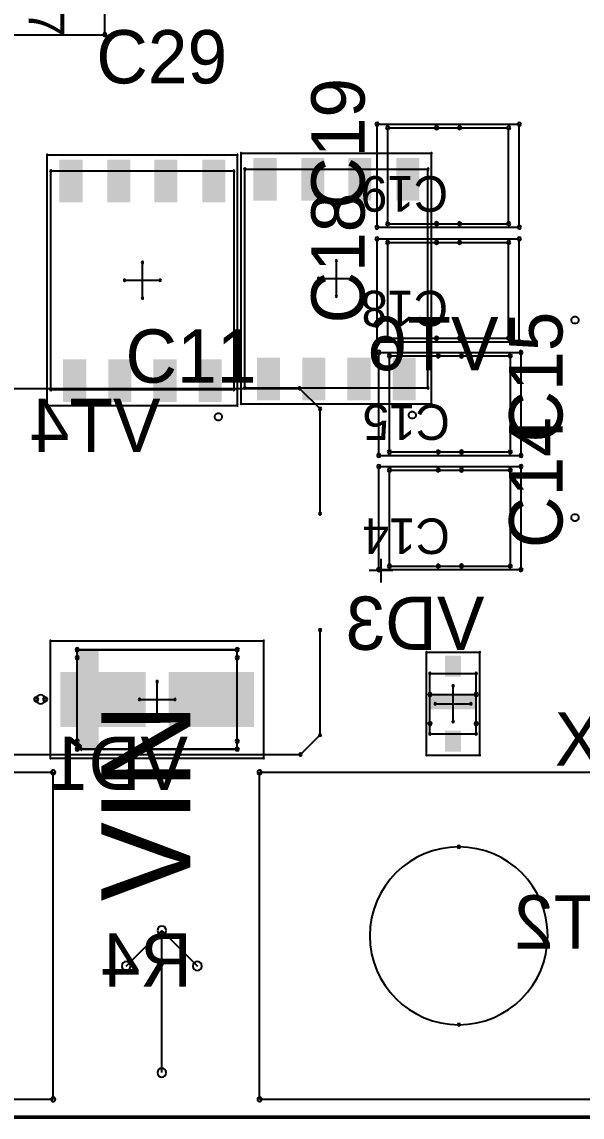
# Model space of a CAD drawing. Extents: x 23089 to 26449, y -1278 to -524.
# Drawn here: x 26108.5 to 26147.9, y -1197.1 to -1120.1 of the extents above; entities that cross this region are included whole.
import ezdxf

# ---------------------------------------------------------------- set-up
doc = ezdxf.new("R2010")
doc.units = 0
doc.header["$MEASUREMENT"] = 0
doc.layers.get('0').update_dxf_attribs({"linetype": 'CONTINUOUS', "lineweight": 50})
for name, color, linetype in [('BottomOverlay', 54, 'CONTINUOUS'), ('BottomPaste', 16, 'CONTINUOUS'), ('Mechanical13', 56, 'CONTINUOUS'), ('Mechanical15', 56, 'CONTINUOUS'), ('Mechanical3', 76, 'CONTINUOUS'), ('Mechanical5', 56, 'CONTINUOUS'), ('TopOverlay', 2, 'CONTINUOUS')]:
    doc.layers.add(name, color=color, linetype=linetype)
doc.styles.get("Standard").update_dxf_attribs({"font": 'ec5cdwin.shx'})

msp = doc.modelspace()

# ---------------------------------------------------------------- linework, layer by layer
msp.add_line((26176.819, -1197.116), (26051.819, -1197.116))
at = {"layer": 'BottomOverlay'}
for p, q in [((26147.111, -1141.013), (26147.149, -1140.921)), ((26147.111, -1141.063), (26147.111, -1141.013)), ((26147.111, -1141.112), (26147.111, -1141.063)), ((26147.149, -1141.204), (26147.111, -1141.112)), ((26147.149, -1140.921), (26147.219, -1140.851)), ((26147.219, -1141.274), (26147.149, -1141.204)), ((26147.219, -1140.851), (26147.311, -1140.813)), ((26147.311, -1141.313), (26147.219, -1141.274)), ((26147.311, -1140.813), (26147.361, -1140.813)), ((26147.361, -1141.313), (26147.311, -1141.313)), ((26147.361, -1140.813), (26147.411, -1140.813)), ((26147.361, -1141.313), (26147.361, -1141.313)), ((26147.411, -1141.313), (26147.361, -1141.313)), ((26147.411, -1140.813), (26147.503, -1140.851)), ((26147.503, -1141.274), (26147.411, -1141.313)), ((26147.503, -1140.851), (26147.573, -1140.921)), ((26147.573, -1141.204), (26147.503, -1141.274)), ((26147.573, -1140.921), (26147.611, -1141.013)), ((26147.611, -1141.112), (26147.573, -1141.204)), ((26147.611, -1141.013), (26147.611, -1141.063)), ((26147.611, -1141.063), (26147.611, -1141.112)), ((26135.715, -1147.605), (26135.785, -1147.535)), ((26135.785, -1147.535), (26135.877, -1147.497)), ((26135.877, -1147.497), (26135.927, -1147.497)), ((26135.927, -1147.497), (26135.976, -1147.497)), ((26135.976, -1147.497), (26136.068, -1147.535)), ((26136.068, -1147.535), (26136.139, -1147.605)), ((26122.049, -1147.821), (26122.087, -1147.73)), ((26122.049, -1147.871), (26122.049, -1147.821)), ((26122.049, -1147.921), (26122.049, -1147.871)), ((26122.087, -1148.013), (26122.049, -1147.921)), ((26122.087, -1147.73), (26122.157, -1147.659)), ((26122.157, -1148.083), (26122.087, -1148.013)), ((26122.157, -1147.659), (26122.249, -1147.621)), ((26122.249, -1148.121), (26122.157, -1148.083)), ((26122.249, -1147.621), (26122.299, -1147.621)), ((26122.299, -1148.121), (26122.249, -1148.121)), ((26122.299, -1147.621), (26122.349, -1147.621)), ((26122.349, -1148.121), (26122.299, -1148.121)), ((26122.349, -1147.621), (26122.44, -1147.659)), ((26122.44, -1148.083), (26122.349, -1148.121)), ((26122.44, -1147.659), (26122.511, -1147.73)), ((26122.511, -1148.013), (26122.44, -1148.083)), ((26122.511, -1147.73), (26122.549, -1147.821)), ((26122.549, -1147.921), (26122.511, -1148.013)), ((26122.549, -1147.821), (26122.549, -1147.871)), ((26122.549, -1147.871), (26122.549, -1147.871)), ((26122.549, -1147.871), (26122.549, -1147.921)), ((26135.677, -1147.697), (26135.715, -1147.605)), ((26135.677, -1147.747), (26135.677, -1147.697)), ((26135.677, -1147.796), (26135.677, -1147.747)), ((26135.715, -1147.888), (26135.677, -1147.796)), ((26135.785, -1147.959), (26135.715, -1147.888)), ((26135.877, -1147.997), (26135.785, -1147.959)), ((26135.927, -1147.997), (26135.877, -1147.997)), ((26135.976, -1147.997), (26135.927, -1147.997)), ((26136.068, -1147.959), (26135.976, -1147.997)), ((26136.139, -1147.888), (26136.068, -1147.959)), ((26136.139, -1147.605), (26136.177, -1147.697)), ((26136.177, -1147.796), (26136.139, -1147.888)), ((26136.177, -1147.697), (26136.177, -1147.747)), ((26136.177, -1147.747), (26136.177, -1147.747)), ((26136.177, -1147.747), (26136.177, -1147.796)), ((26147.111, -1154.909), (26147.149, -1154.818)), ((26147.111, -1154.959), (26147.111, -1154.909)), ((26147.111, -1155.009), (26147.111, -1154.959)), ((26147.149, -1155.101), (26147.111, -1155.009)), ((26147.149, -1154.818), (26147.219, -1154.747)), ((26147.219, -1155.171), (26147.149, -1155.101)), ((26147.219, -1154.747), (26147.311, -1154.709)), ((26147.311, -1155.209), (26147.219, -1155.171)), ((26147.311, -1154.709), (26147.361, -1154.709)), ((26147.361, -1155.209), (26147.311, -1155.209)), ((26147.361, -1154.709), (26147.411, -1154.709)), ((26147.361, -1155.209), (26147.361, -1155.209)), ((26147.411, -1155.209), (26147.361, -1155.209)), ((26147.411, -1154.709), (26147.503, -1154.747)), ((26147.503, -1155.171), (26147.411, -1155.209)), ((26147.503, -1154.747), (26147.573, -1154.818)), ((26147.573, -1155.101), (26147.503, -1155.171)), ((26147.573, -1154.818), (26147.611, -1154.909)), ((26147.611, -1155.009), (26147.573, -1155.101)), ((26147.611, -1154.909), (26147.611, -1154.959)), ((26147.611, -1154.959), (26147.611, -1155.009)), ((26112.379, -1164.803), (26112.379, -1164.241)), ((26112.379, -1164.241), (26123.629, -1164.241)), ((26123.629, -1164.803), (26123.629, -1164.241)), ((26137.167, -1169.445), (26137.167, -1167.395)), ((26137.167, -1167.395), (26140.417, -1167.395)), ((26140.417, -1169.445), (26140.417, -1167.395)), ((26112.379, -1171.241), (26112.379, -1170.678)), ((26123.629, -1171.241), (26123.629, -1170.678)), ((26112.379, -1171.241), (26123.629, -1171.241))]:
    msp.add_line(p, q, dxfattribs=at)
for centre, radius, start, end in [((26112.379, -1164.241), 0.125, 0, 180), ((26112.379, -1164.241), 0.125, 0, 180), ((26112.379, -1164.241), 0.125, 180, 0), ((26112.379, -1164.241), 0.125, 180, 0), ((26123.629, -1164.241), 0.125, 0, 180), ((26123.629, -1164.241), 0.125, 0, 180), ((26123.629, -1164.241), 0.125, 180, 0), ((26123.629, -1164.241), 0.125, 180, 0), ((26112.379, -1164.803), 0.125, 0, 180), ((26112.379, -1164.803), 0.125, 180, 0), ((26123.629, -1164.803), 0.125, 0, 180), ((26123.629, -1164.803), 0.125, 180, 0), ((26109.504, -1167.741), 0.156, 0, 180), ((26109.817, -1167.741), 0.313, 0, 180), ((26110.129, -1167.741), 0.156, 0, 180), ((26137.167, -1167.395), 0.125, 90, 270), ((26137.167, -1167.395), 0.125, 90, 270), ((26137.167, -1167.395), 0.125, 270, 90), ((26137.167, -1167.395), 0.125, 270, 90), ((26140.417, -1167.395), 0.125, 90, 270), ((26140.417, -1167.395), 0.125, 90, 270), ((26140.417, -1167.395), 0.125, 270, 90), ((26140.417, -1167.395), 0.125, 270, 90), ((26109.504, -1167.741), 0.156, 180, 0), ((26109.817, -1167.741), 0.313, 180, 0), ((26110.129, -1167.741), 0.156, 180, 0), ((26137.167, -1169.445), 0.125, 90, 270), ((26137.167, -1169.445), 0.125, 270, 90), ((26140.417, -1169.445), 0.125, 90, 270), ((26140.417, -1169.445), 0.125, 270, 90), ((26112.379, -1170.678), 0.125, 0, 180), ((26112.379, -1170.678), 0.125, 180, 0), ((26123.629, -1170.678), 0.125, 0, 180), ((26123.629, -1170.678), 0.125, 180, 0), ((26112.379, -1171.241), 0.125, 0, 180), ((26112.379, -1171.241), 0.125, 0, 180), ((26112.379, -1171.241), 0.125, 180, 0), ((26112.379, -1171.241), 0.125, 180, 0), ((26123.629, -1171.241), 0.125, 0, 180), ((26123.629, -1171.241), 0.125, 0, 180), ((26123.629, -1171.241), 0.125, 180, 0), ((26123.629, -1171.241), 0.125, 180, 0)]:
    msp.add_arc(centre, radius, start, end, dxfattribs=at)
msp.add_solid([(26140.416, -1168.444), (26140.416, -1167.394), (26137.166, -1168.444), (26137.166, -1167.394)], dxfattribs=at)
at = {"layer": 'BottomPaste'}
for points in [[(26112.761, -1129.781), (26111.136, -1129.781), (26112.761, -1132.781), (26111.136, -1132.781)], [(26116.126, -1129.781), (26114.501, -1129.781), (26116.126, -1132.781), (26114.501, -1132.781)], [(26119.428, -1129.781), (26117.803, -1129.781), (26119.428, -1132.781), (26117.803, -1132.781)], [(26122.794, -1129.781), (26121.169, -1129.781), (26122.794, -1132.781), (26121.169, -1132.781)], [(26126.389, -1129.657), (26124.764, -1129.657), (26126.389, -1132.657), (26124.764, -1132.657)], [(26129.754, -1129.657), (26128.129, -1129.657), (26129.754, -1132.657), (26128.129, -1132.657)], [(26133.056, -1129.657), (26131.431, -1129.657), (26133.056, -1132.657), (26131.431, -1132.657)], [(26136.422, -1129.657), (26134.797, -1129.657), (26136.422, -1132.657), (26134.797, -1132.657)], [(26126.643, -1143.704), (26125.018, -1143.704), (26126.643, -1146.704), (26125.018, -1146.704)], [(26129.818, -1143.704), (26128.193, -1143.704), (26129.818, -1146.704), (26128.193, -1146.704)], [(26132.993, -1143.704), (26131.368, -1143.704), (26132.993, -1146.704), (26131.368, -1146.704)], [(26136.168, -1143.704), (26134.543, -1143.704), (26136.168, -1146.704), (26134.543, -1146.704)], [(26113.015, -1143.829), (26111.39, -1143.829), (26113.015, -1146.829), (26111.39, -1146.829)], [(26116.19, -1143.829), (26114.565, -1143.829), (26116.19, -1146.829), (26114.565, -1146.829)], [(26119.365, -1143.829), (26117.74, -1143.829), (26119.365, -1146.829), (26117.74, -1146.829)], [(26122.54, -1143.829), (26120.915, -1143.829), (26122.54, -1146.829), (26120.915, -1146.829)], [(26139.354, -1166.145), (26139.354, -1164.67), (26138.229, -1166.145), (26138.229, -1164.67)], [(26111.192, -1165.803), (26111.192, -1169.678), (26117.192, -1165.803), (26117.192, -1169.678)], [(26118.817, -1165.803), (26118.817, -1169.678), (26124.817, -1165.803), (26124.817, -1169.678)], [(26139.354, -1171.42), (26139.354, -1169.945), (26138.229, -1171.42), (26138.229, -1169.945)]]:
    msp.add_solid(points, dxfattribs=at)
at = {"layer": 'Mechanical13'}
for p, q in [((26110.527, -1145.954), (26110.527, -1130.579)), ((26110.527, -1130.579), (26123.402, -1130.579)), ((26123.402, -1145.954), (26123.402, -1130.579)), ((26124.155, -1145.829), (26124.155, -1130.454)), ((26124.155, -1130.454), (26137.03, -1130.454)), ((26137.03, -1145.829), (26137.03, -1130.454)), ((26110.527, -1145.954), (26123.402, -1145.954)), ((26124.155, -1145.829), (26137.03, -1145.829)), ((26112.379, -1164.253), (26123.629, -1164.253)), ((26112.379, -1171.228), (26112.379, -1164.253)), ((26123.629, -1171.228), (26123.629, -1164.253)), ((26137.167, -1170.17), (26137.167, -1165.92)), ((26137.167, -1165.92), (26140.417, -1165.92)), ((26140.417, -1170.17), (26140.417, -1165.92)), ((26137.167, -1170.17), (26140.417, -1170.17)), ((26112.379, -1171.228), (26123.629, -1171.228))]:
    msp.add_line(p, q, dxfattribs=at)
for centre, start, end in [((26110.527, -1130.579), 0, 180), ((26110.527, -1130.579), 0, 180), ((26110.527, -1130.579), 180, 0), ((26110.527, -1130.579), 180, 0), ((26123.402, -1130.579), 0, 180), ((26123.402, -1130.579), 0, 180), ((26123.402, -1130.579), 180, 0), ((26123.402, -1130.579), 180, 0), ((26124.155, -1130.454), 0, 180), ((26124.155, -1130.454), 0, 180), ((26124.155, -1130.454), 180, 0), ((26124.155, -1130.454), 180, 0), ((26137.03, -1130.454), 0, 180), ((26137.03, -1130.454), 0, 180), ((26137.03, -1130.454), 180, 0), ((26137.03, -1130.454), 180, 0), ((26110.527, -1145.954), 0, 180), ((26110.527, -1145.954), 0, 180), ((26110.527, -1145.954), 180, 0), ((26110.527, -1145.954), 180, 0), ((26123.402, -1145.954), 0, 180), ((26123.402, -1145.954), 0, 180), ((26123.402, -1145.954), 180, 0), ((26123.402, -1145.954), 180, 0), ((26124.155, -1145.829), 0, 180), ((26124.155, -1145.829), 0, 180), ((26124.155, -1145.829), 180, 0), ((26124.155, -1145.829), 180, 0), ((26137.03, -1145.829), 0, 180), ((26137.03, -1145.829), 0, 180), ((26137.03, -1145.829), 180, 0), ((26137.03, -1145.829), 180, 0), ((26112.379, -1164.253), 0, 180), ((26112.379, -1164.253), 0, 180), ((26112.379, -1164.253), 180, 0), ((26112.379, -1164.253), 180, 0), ((26123.629, -1164.253), 0, 180), ((26123.629, -1164.253), 0, 180), ((26123.629, -1164.253), 180, 0), ((26123.629, -1164.253), 180, 0), ((26137.167, -1165.92), 90, 270), ((26137.167, -1165.92), 90, 270), ((26137.167, -1165.92), 270, 90), ((26137.167, -1165.92), 270, 90), ((26140.417, -1165.92), 90, 270), ((26140.417, -1165.92), 90, 270), ((26140.417, -1165.92), 270, 90), ((26140.417, -1165.92), 270, 90), ((26137.167, -1170.17), 90, 270), ((26137.167, -1170.17), 90, 270), ((26137.167, -1170.17), 270, 90), ((26137.167, -1170.17), 270, 90), ((26140.417, -1170.17), 90, 270), ((26140.417, -1170.17), 90, 270), ((26140.417, -1170.17), 270, 90), ((26140.417, -1170.17), 270, 90), ((26112.379, -1171.228), 0, 180), ((26112.379, -1171.228), 0, 180), ((26112.379, -1171.228), 180, 0), ((26112.379, -1171.228), 180, 0), ((26123.629, -1171.228), 0, 180), ((26123.629, -1171.228), 0, 180), ((26123.629, -1171.228), 180, 0), ((26123.629, -1171.228), 180, 0)]:
    msp.add_arc(centre, 0.0625, start, end, dxfattribs=at)
msp.add_solid([(26112.379, -1171.228), (26113.892, -1171.228), (26112.379, -1164.253), (26113.892, -1164.253)], dxfattribs=at)
at = {"layer": 'Mechanical15'}
for p, q in [((26110.277, -1147.079), (26110.277, -1129.454)), ((26110.277, -1129.454), (26123.652, -1129.454)), ((26123.652, -1147.079), (26123.652, -1129.454)), ((26123.905, -1146.954), (26123.905, -1129.329)), ((26123.905, -1129.329), (26137.28, -1129.329)), ((26137.28, -1146.954), (26137.28, -1129.329)), ((26116.965, -1139.516), (26116.965, -1137.016)), ((26130.593, -1139.392), (26130.593, -1136.892)), ((26115.715, -1138.266), (26118.215, -1138.266)), ((26129.343, -1138.142), (26131.843, -1138.142)), ((26110.277, -1147.079), (26123.652, -1147.079)), ((26123.905, -1146.954), (26137.28, -1146.954)), ((26110.504, -1163.616), (26125.504, -1163.616)), ((26110.504, -1171.866), (26110.504, -1163.616)), ((26125.504, -1171.866), (26125.504, -1163.616)), ((26136.917, -1171.67), (26136.917, -1164.42)), ((26136.917, -1164.42), (26140.667, -1164.42)), ((26140.667, -1171.67), (26140.667, -1164.42)), ((26118.004, -1168.991), (26118.004, -1166.491)), ((26138.792, -1169.295), (26138.792, -1166.795)), ((26116.754, -1167.741), (26119.254, -1167.741)), ((26137.542, -1168.045), (26140.042, -1168.045)), ((26110.504, -1171.866), (26125.504, -1171.866)), ((26136.917, -1171.67), (26140.667, -1171.67))]:
    msp.add_line(p, q, dxfattribs=at)
for centre, radius, start, end in [((26110.277, -1129.454), 0.0312, 0, 180), ((26110.277, -1129.454), 0.0312, 0, 180), ((26110.277, -1129.454), 0.0312, 180, 0), ((26110.277, -1129.454), 0.0312, 180, 0), ((26123.652, -1129.454), 0.0312, 0, 180), ((26123.652, -1129.454), 0.0312, 0, 180), ((26123.652, -1129.454), 0.0312, 180, 0), ((26123.652, -1129.454), 0.0312, 180, 0), ((26123.905, -1129.329), 0.0312, 0, 180), ((26123.905, -1129.329), 0.0312, 0, 180), ((26123.905, -1129.329), 0.0312, 180, 0), ((26123.905, -1129.329), 0.0312, 180, 0), ((26137.28, -1129.329), 0.0312, 0, 180), ((26137.28, -1129.329), 0.0312, 0, 180), ((26137.28, -1129.329), 0.0312, 180, 0), ((26137.28, -1129.329), 0.0312, 180, 0), ((26116.965, -1137.016), 0.0625, 0, 180), ((26116.965, -1137.016), 0.0625, 180, 0), ((26130.593, -1136.892), 0.0625, 0, 180), ((26130.593, -1136.892), 0.0625, 180, 0), ((26115.715, -1138.266), 0.0625, 0, 180), ((26115.715, -1138.266), 0.0625, 180, 0), ((26118.215, -1138.266), 0.0625, 0, 180), ((26118.215, -1138.266), 0.0625, 180, 0), ((26129.343, -1138.142), 0.0625, 0, 180), ((26129.343, -1138.142), 0.0625, 180, 0), ((26131.843, -1138.142), 0.0625, 0, 180), ((26131.843, -1138.142), 0.0625, 180, 0), ((26116.965, -1139.516), 0.0625, 0, 180), ((26116.965, -1139.516), 0.0625, 180, 0), ((26130.593, -1139.392), 0.0625, 0, 180), ((26130.593, -1139.392), 0.0625, 180, 0), ((26110.277, -1147.079), 0.0312, 0, 180), ((26110.277, -1147.079), 0.0312, 0, 180), ((26110.277, -1147.079), 0.0312, 180, 0), ((26110.277, -1147.079), 0.0312, 180, 0), ((26123.652, -1147.079), 0.0312, 0, 180), ((26123.652, -1147.079), 0.0312, 0, 180), ((26123.652, -1147.079), 0.0312, 180, 0), ((26123.652, -1147.079), 0.0312, 180, 0), ((26123.905, -1146.954), 0.0312, 0, 180), ((26123.905, -1146.954), 0.0312, 0, 180), ((26123.905, -1146.954), 0.0312, 180, 0), ((26123.905, -1146.954), 0.0312, 180, 0), ((26137.28, -1146.954), 0.0312, 0, 180), ((26137.28, -1146.954), 0.0312, 0, 180), ((26137.28, -1146.954), 0.0312, 180, 0), ((26137.28, -1146.954), 0.0312, 180, 0), ((26110.504, -1163.616), 0.0312, 0, 180), ((26110.504, -1163.616), 0.0312, 0, 180), ((26110.504, -1163.616), 0.0312, 180, 0), ((26110.504, -1163.616), 0.0312, 180, 0), ((26125.504, -1163.616), 0.0312, 0, 180), ((26125.504, -1163.616), 0.0312, 0, 180), ((26125.504, -1163.616), 0.0312, 180, 0), ((26125.504, -1163.616), 0.0312, 180, 0), ((26136.917, -1164.42), 0.0312, 90, 270), ((26136.917, -1164.42), 0.0312, 90, 270), ((26136.917, -1164.42), 0.0312, 270, 90), ((26136.917, -1164.42), 0.0312, 270, 90), ((26140.667, -1164.42), 0.0312, 90, 270), ((26140.667, -1164.42), 0.0312, 90, 270), ((26140.667, -1164.42), 0.0312, 270, 90), ((26140.667, -1164.42), 0.0312, 270, 90), ((26118.004, -1166.491), 0.0625, 0, 180), ((26118.004, -1166.491), 0.0625, 180, 0), ((26138.792, -1166.795), 0.0625, 90, 270), ((26138.792, -1166.795), 0.0625, 270, 90), ((26116.754, -1167.741), 0.0625, 0, 180), ((26116.754, -1167.741), 0.0625, 180, 0), ((26119.254, -1167.741), 0.0625, 0, 180), ((26119.254, -1167.741), 0.0625, 180, 0), ((26137.542, -1168.045), 0.0625, 90, 270), ((26137.542, -1168.045), 0.0625, 270, 90), ((26140.042, -1168.045), 0.0625, 90, 270), ((26140.042, -1168.045), 0.0625, 270, 90), ((26118.004, -1168.991), 0.0625, 0, 180), ((26118.004, -1168.991), 0.0625, 180, 0), ((26138.792, -1169.295), 0.0625, 90, 270), ((26138.792, -1169.295), 0.0625, 270, 90), ((26110.504, -1171.866), 0.0312, 0, 180), ((26110.504, -1171.866), 0.0312, 0, 180), ((26110.504, -1171.866), 0.0312, 180, 0), ((26110.504, -1171.866), 0.0312, 180, 0), ((26125.504, -1171.866), 0.0312, 0, 180), ((26125.504, -1171.866), 0.0312, 0, 180), ((26125.504, -1171.866), 0.0312, 180, 0), ((26125.504, -1171.866), 0.0312, 180, 0), ((26136.917, -1171.67), 0.0312, 90, 270), ((26136.917, -1171.67), 0.0312, 90, 270), ((26136.917, -1171.67), 0.0312, 270, 90), ((26136.917, -1171.67), 0.0312, 270, 90), ((26140.667, -1171.67), 0.0312, 90, 270), ((26140.667, -1171.67), 0.0312, 90, 270), ((26140.667, -1171.67), 0.0312, 270, 90), ((26140.667, -1171.67), 0.0312, 270, 90)]:
    msp.add_arc(centre, radius, start, end, dxfattribs=at)
at = {"layer": 'Mechanical3'}
for p, q in [((26134.198, -1134.288), (26134.198, -1127.538)), ((26134.198, -1127.538), (26142.698, -1127.538)), ((26142.698, -1134.288), (26142.698, -1127.538)), ((26134.198, -1134.288), (26142.698, -1134.288)), ((26134.198, -1142.348), (26134.198, -1135.598)), ((26134.198, -1135.598), (26142.698, -1135.598)), ((26142.698, -1142.348), (26142.698, -1135.598)), ((26134.198, -1142.348), (26142.698, -1142.348)), ((26134.321, -1150.339), (26134.321, -1143.589)), ((26134.321, -1143.589), (26142.821, -1143.589)), ((26142.821, -1150.339), (26142.821, -1143.589)), ((26134.321, -1150.339), (26142.821, -1150.339)), ((26134.321, -1158.363), (26134.321, -1151.613)), ((26134.321, -1151.613), (26142.821, -1151.613)), ((26142.821, -1158.363), (26142.821, -1151.613)), ((26134.321, -1158.363), (26142.821, -1158.363))]:
    msp.add_line(p, q, dxfattribs=at)
for centre, start, end in [((26134.198, -1127.538), 0, 180), ((26134.198, -1127.538), 0, 180), ((26134.198, -1127.538), 180, 0), ((26134.198, -1127.538), 180, 0), ((26142.698, -1127.538), 0, 180), ((26142.698, -1127.538), 0, 180), ((26142.698, -1127.538), 180, 0), ((26142.698, -1127.538), 180, 0), ((26134.198, -1134.288), 0, 180), ((26134.198, -1134.288), 0, 180), ((26134.198, -1134.288), 180, 0), ((26134.198, -1134.288), 180, 0), ((26142.698, -1134.288), 0, 180), ((26142.698, -1134.288), 0, 180), ((26142.698, -1134.288), 180, 0), ((26142.698, -1134.288), 180, 0), ((26134.198, -1135.598), 0, 180), ((26134.198, -1135.598), 0, 180), ((26134.198, -1135.598), 180, 0), ((26134.198, -1135.598), 180, 0), ((26142.698, -1135.598), 0, 180), ((26142.698, -1135.598), 0, 180), ((26142.698, -1135.598), 180, 0), ((26142.698, -1135.598), 180, 0), ((26134.198, -1142.348), 0, 180), ((26134.198, -1142.348), 0, 180), ((26134.198, -1142.348), 180, 0), ((26134.198, -1142.348), 180, 0), ((26142.698, -1142.348), 0, 180), ((26142.698, -1142.348), 0, 180), ((26142.698, -1142.348), 180, 0), ((26142.698, -1142.348), 180, 0), ((26134.321, -1143.589), 0, 180), ((26134.321, -1143.589), 0, 180), ((26134.321, -1143.589), 180, 0), ((26134.321, -1143.589), 180, 0), ((26142.821, -1143.589), 0, 180), ((26142.821, -1143.589), 0, 180), ((26142.821, -1143.589), 180, 0), ((26142.821, -1143.589), 180, 0), ((26134.321, -1150.339), 0, 180), ((26134.321, -1150.339), 0, 180), ((26134.321, -1150.339), 180, 0), ((26134.321, -1150.339), 180, 0), ((26142.821, -1150.339), 0, 180), ((26142.821, -1150.339), 0, 180), ((26142.821, -1150.339), 180, 0), ((26142.821, -1150.339), 180, 0), ((26134.321, -1151.613), 0, 180), ((26134.321, -1151.613), 0, 180), ((26134.321, -1151.613), 180, 0), ((26134.321, -1151.613), 180, 0), ((26142.821, -1151.613), 0, 180), ((26142.821, -1151.613), 0, 180), ((26142.821, -1151.613), 180, 0), ((26142.821, -1151.613), 180, 0), ((26134.321, -1158.363), 0, 180), ((26134.321, -1158.363), 0, 180), ((26134.321, -1158.363), 180, 0), ((26134.321, -1158.363), 180, 0), ((26142.821, -1158.363), 0, 180), ((26142.821, -1158.363), 0, 180), ((26142.821, -1158.363), 180, 0), ((26142.821, -1158.363), 180, 0)]:
    msp.add_arc(centre, 0.125, start, end, dxfattribs=at)
at = {"layer": 'Mechanical5'}
for p, q in [((26114.321, -1120.998), (26114.321, -1108.233)), ((26104.571, -1120.998), (26114.321, -1120.998)), ((26133.448, -1134.538), (26133.448, -1127.288)), ((26133.448, -1127.288), (26143.448, -1127.288)), ((26143.448, -1134.538), (26143.448, -1127.288)), ((26133.448, -1134.538), (26143.448, -1134.538)), ((26133.448, -1142.598), (26133.448, -1135.348)), ((26133.448, -1135.348), (26143.448, -1135.348)), ((26143.448, -1142.598), (26143.448, -1135.348)), ((26133.448, -1142.598), (26143.448, -1142.598)), ((26133.571, -1150.589), (26133.571, -1143.339)), ((26133.571, -1143.339), (26143.571, -1143.339)), ((26143.571, -1150.589), (26143.571, -1143.339)), ((26133.571, -1150.589), (26143.571, -1150.589)), ((26133.571, -1158.613), (26133.571, -1151.363)), ((26133.571, -1151.363), (26143.571, -1151.363)), ((26143.571, -1158.613), (26143.571, -1151.363)), ((26133.571, -1158.613), (26143.571, -1158.613))]:
    msp.add_line(p, q, dxfattribs=at)
for centre, start, end in [((26114.321, -1120.998), 90, 270), ((26114.321, -1120.998), 90, 270), ((26114.321, -1120.998), 270, 90), ((26114.321, -1120.998), 270, 90), ((26133.448, -1127.288), 0, 180), ((26133.448, -1127.288), 0, 180), ((26133.448, -1127.288), 180, 0), ((26133.448, -1127.288), 180, 0), ((26143.448, -1127.288), 0, 180), ((26143.448, -1127.288), 0, 180), ((26143.448, -1127.288), 180, 0), ((26143.448, -1127.288), 180, 0), ((26133.448, -1134.538), 0, 180), ((26133.448, -1134.538), 0, 180), ((26143.448, -1134.538), 0, 180), ((26143.448, -1134.538), 0, 180), ((26133.448, -1134.538), 180, 0), ((26133.448, -1134.538), 180, 0), ((26133.448, -1135.348), 0, 180), ((26133.448, -1135.348), 0, 180), ((26143.448, -1134.538), 180, 0), ((26143.448, -1134.538), 180, 0), ((26143.448, -1135.348), 0, 180), ((26143.448, -1135.348), 0, 180), ((26133.448, -1135.348), 180, 0), ((26133.448, -1135.348), 180, 0), ((26143.448, -1135.348), 180, 0), ((26143.448, -1135.348), 180, 0), ((26133.448, -1142.598), 0, 180), ((26133.448, -1142.598), 0, 180), ((26133.448, -1142.598), 180, 0), ((26133.448, -1142.598), 180, 0), ((26143.448, -1142.598), 0, 180), ((26143.448, -1142.598), 0, 180), ((26143.448, -1142.598), 180, 0), ((26143.448, -1142.598), 180, 0), ((26133.571, -1143.339), 0, 180), ((26133.571, -1143.339), 0, 180), ((26133.571, -1143.339), 180, 0), ((26133.571, -1143.339), 180, 0), ((26143.571, -1143.339), 0, 180), ((26143.571, -1143.339), 0, 180), ((26143.571, -1143.339), 180, 0), ((26143.571, -1143.339), 180, 0), ((26133.571, -1150.589), 0, 180), ((26133.571, -1150.589), 0, 180), ((26133.571, -1150.589), 180, 0), ((26133.571, -1150.589), 180, 0), ((26143.571, -1150.589), 0, 180), ((26143.571, -1150.589), 0, 180), ((26143.571, -1150.589), 180, 0), ((26143.571, -1150.589), 180, 0), ((26133.571, -1151.363), 0, 180), ((26133.571, -1151.363), 0, 180), ((26133.571, -1151.363), 180, 0), ((26133.571, -1151.363), 180, 0), ((26143.571, -1151.363), 0, 180), ((26143.571, -1151.363), 0, 180), ((26143.571, -1151.363), 180, 0), ((26143.571, -1151.363), 180, 0), ((26133.571, -1158.613), 0, 180), ((26133.571, -1158.613), 0, 180), ((26133.571, -1158.613), 180, 0), ((26133.571, -1158.613), 180, 0), ((26143.571, -1158.613), 0, 180), ((26143.571, -1158.613), 0, 180), ((26143.571, -1158.613), 180, 0), ((26143.571, -1158.613), 180, 0)]:
    msp.add_arc(centre, 0.125, start, end, dxfattribs=at)
at = {"layer": 'TopOverlay'}
for p, q in [((26137.635, -1127.538), (26139.26, -1127.538)), ((26137.635, -1134.288), (26139.26, -1134.288)), ((26137.635, -1135.598), (26139.26, -1135.598)), ((26137.635, -1142.348), (26139.26, -1142.348)), ((26137.759, -1143.589), (26139.384, -1143.589)), ((26103.696, -1145.869), (26128.009, -1145.869)), ((26128.009, -1145.869), (26129.446, -1147.307)), ((26129.446, -1154.682), (26129.446, -1147.307)), ((26137.759, -1150.339), (26139.384, -1150.339)), ((26137.759, -1151.613), (26139.384, -1151.613)), ((26133.738, -1159.514), (26133.738, -1157.848)), ((26137.759, -1158.363), (26139.384, -1158.363)), ((26134.571, -1158.681), (26132.905, -1158.681)), ((26129.446, -1170.244), (26129.446, -1162.869)), ((26128.071, -1171.619), (26129.446, -1170.244)), ((26103.696, -1171.619), (26128.071, -1171.619)), ((26082.946, -1172.866), (26110.696, -1172.866)), ((26110.696, -1195.866), (26110.696, -1172.866)), ((26125.196, -1172.866), (26152.946, -1172.866)), ((26125.196, -1195.866), (26125.196, -1172.866)), ((26115.827, -1186.491), (26118.327, -1183.991)), ((26118.327, -1183.991), (26120.827, -1186.491)), ((26118.327, -1193.991), (26118.327, -1183.991)), ((26082.946, -1195.866), (26110.696, -1195.866)), ((26125.196, -1195.866), (26152.946, -1195.866))]:
    msp.add_line(p, q, dxfattribs=at)
for centre, radius, start, end in [((26137.635, -1127.538), 0.125, 0, 180), ((26137.635, -1127.538), 0.125, 180, 0), ((26139.26, -1127.538), 0.125, 0, 180), ((26139.26, -1127.538), 0.125, 180, 0), ((26137.635, -1134.288), 0.125, 0, 180), ((26137.635, -1134.288), 0.125, 180, 0), ((26139.26, -1134.288), 0.125, 0, 180), ((26139.26, -1134.288), 0.125, 180, 0), ((26137.635, -1135.598), 0.125, 0, 180), ((26137.635, -1135.598), 0.125, 180, 0), ((26139.26, -1135.598), 0.125, 0, 180), ((26139.26, -1135.598), 0.125, 180, 0), ((26137.635, -1142.348), 0.125, 0, 180), ((26137.635, -1142.348), 0.125, 180, 0), ((26139.26, -1142.348), 0.125, 0, 180), ((26139.26, -1142.348), 0.125, 180, 0), ((26137.759, -1143.589), 0.125, 0, 180), ((26137.759, -1143.589), 0.125, 180, 0), ((26139.384, -1143.589), 0.125, 0, 180), ((26139.384, -1143.589), 0.125, 180, 0), ((26128.009, -1145.869), 0.0938, 0, 180), ((26128.009, -1145.869), 0.0938, 0, 180), ((26128.009, -1145.869), 0.0938, 180, 0), ((26128.009, -1145.869), 0.0938, 180, 0), ((26129.446, -1147.307), 0.0938, 0, 180), ((26129.446, -1147.307), 0.0938, 0, 180), ((26129.446, -1147.307), 0.0938, 180, 0), ((26129.446, -1147.307), 0.0938, 180, 0), ((26137.759, -1150.339), 0.125, 0, 180), ((26137.759, -1150.339), 0.125, 180, 0), ((26139.384, -1150.339), 0.125, 0, 180), ((26139.384, -1150.339), 0.125, 180, 0), ((26137.759, -1151.613), 0.125, 0, 180), ((26137.759, -1151.613), 0.125, 180, 0), ((26139.384, -1151.613), 0.125, 0, 180), ((26139.384, -1151.613), 0.125, 180, 0), ((26129.446, -1154.682), 0.0938, 0, 180), ((26129.446, -1154.682), 0.0938, 180, 0), ((26137.759, -1158.363), 0.125, 0, 180), ((26137.759, -1158.363), 0.125, 180, 0), ((26139.384, -1158.363), 0.125, 0, 180), ((26139.384, -1158.363), 0.125, 180, 0), ((26129.446, -1162.869), 0.0938, 0, 180), ((26129.446, -1162.869), 0.0938, 180, 0), ((26129.446, -1170.244), 0.0938, 0, 180), ((26129.446, -1170.244), 0.0938, 0, 180), ((26129.446, -1170.244), 0.0938, 180, 0), ((26129.446, -1170.244), 0.0938, 180, 0), ((26128.071, -1171.619), 0.0938, 0, 180), ((26128.071, -1171.619), 0.0938, 0, 180), ((26128.071, -1171.619), 0.0938, 180, 0), ((26128.071, -1171.619), 0.0938, 180, 0), ((26110.696, -1172.866), 0.156, 90, 270), ((26110.696, -1172.866), 0.156, 90, 270), ((26110.696, -1172.866), 0.156, 270, 90), ((26110.696, -1172.866), 0.156, 270, 90), ((26125.196, -1172.866), 0.156, 90, 270), ((26125.196, -1172.866), 0.156, 90, 270), ((26125.196, -1172.866), 0.156, 270, 90), ((26125.196, -1172.866), 0.156, 270, 90), ((26139.196, -1184.366), 6.25, 90, 270), ((26139.196, -1178.116), 0.0938, 90, 270), ((26139.196, -1178.116), 0.0938, 270, 90), ((26139.196, -1184.366), 6.25, 270, 90), ((26118.327, -1183.991), 0.312, 0, 180), ((26118.327, -1183.991), 0.312, 0, 180), ((26118.327, -1183.991), 0.312, 0, 180), ((26118.327, -1183.991), 0.312, 180, 0), ((26118.327, -1183.991), 0.312, 180, 0), ((26118.327, -1183.991), 0.312, 180, 0), ((26115.827, -1186.491), 0.312, 0, 180), ((26115.827, -1186.491), 0.312, 180, 0), ((26120.827, -1186.491), 0.312, 0, 180), ((26120.827, -1186.491), 0.312, 180, 0), ((26139.196, -1190.616), 0.0938, 90, 270), ((26139.196, -1190.616), 0.0938, 270, 90), ((26118.327, -1193.991), 0.312, 0, 180), ((26118.327, -1193.991), 0.312, 180, 0), ((26110.696, -1195.866), 0.156, 90, 270), ((26110.696, -1195.866), 0.156, 90, 270), ((26110.696, -1195.866), 0.156, 270, 90), ((26110.696, -1195.866), 0.156, 270, 90), ((26125.196, -1195.866), 0.156, 90, 270), ((26125.196, -1195.866), 0.156, 90, 270), ((26125.196, -1195.866), 0.156, 270, 90), ((26125.196, -1195.866), 0.156, 270, 90)]:
    msp.add_arc(centre, radius, start, end, dxfattribs=at)

# ---------------------------------------------------------------- texts
at = {"layer": 'BottomOverlay', "text_generation_flag": 2}
for s, p in [('VT6', (26141.99, -1144.588)), ('VT4', (26118.24, -1150.339)), ('VD3', (26141, -1164.256)), ('VD1', (26120.166, -1174.103)), ('VT2', (26152.27, -1185.265)), ('R4', (26120.428, -1187.938))]:
    msp.add_text(s, height=3.75, dxfattribs=at).set_placement(p)
at = {"layer": 'Mechanical5'}
for s, rotation, p in [('DA7', 270, (26108.976, -1114.616)), ('C19', 180, (26138.448, -1130.941)), ('C18', 180, (26138.448, -1139.001)), ('C15', 180, (26138.571, -1146.992)), ('C14', 180, (26138.571, -1155.016))]:
    msp.add_text(s, height=2.5, rotation=rotation, dxfattribs=at).set_placement(p)
at = {"layer": 'TopOverlay'}
for s, p in [('C29', (26113.724, -1124.423)), ('C11', (26115.776, -1145.472)), ('X1', (26145.943, -1172.408))]:
    msp.add_text(s, height=3.75, dxfattribs=at).set_placement(p)
for s, height, p in [('C19', 3.75, (26132.58, -1133.239)), ('C18', 3.75, (26132.58, -1141.302)), ('C15', 3.75, (26146.483, -1149.673)), ('C14', 3.75, (26146.483, -1157.1)), ('VIN', 6.25, (26120.329, -1181.938))]:
    msp.add_text(s, height=height, rotation=90, dxfattribs=at).set_placement(p)

doc.saveas('drawing.dxf')
